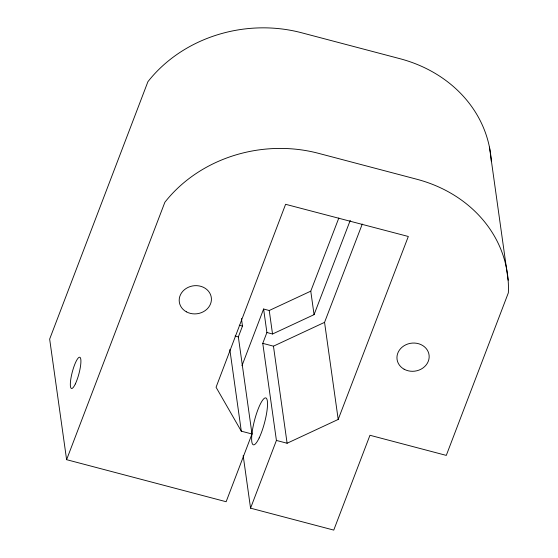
<?xml version="1.0" encoding="UTF-8"?>
<svg xmlns="http://www.w3.org/2000/svg" width="558" height="558" viewBox="0 0 558 558"><rect width="100%" height="100%" fill="white"/><g stroke="black" fill="none" stroke-linecap="round" stroke-linejoin="round"><path stroke-width="0.84" d="M241.419 318.52L242.479 326.074L238.343 336.913L251.993 433.991L226.136 501.726L66.604 459.673L164.854 202.289A135.217 117.919 -8 0 1 318.423 153.311L416.784 179.237A135.273 117.968 -8 0 1 508.345 292.831L446.288 455.398L369.961 435.275L333.761 530.1L250.563 508.171L243.176 455.635M241.963 365.727L263.606 309.02L269.235 310.506L310.764 291.157L338.839 217.99M250.563 508.171L276.419 440.436L262.769 343.351L266.905 332.512L263.606 309.02M266.905 332.512L272.534 333.998L314.063 314.649L350.25 220.347M276.419 440.436L287.105 443.247L338.197 419.442L324.554 322.357L362.275 224.044M338.197 419.442L408.316 236.48L285.598 204.298L216.065 387.252L241.3 431.181L251.993 433.991M262.769 343.351L273.455 346.169L324.554 322.357M239.256 325.223L242.479 326.074M235.058 336.042L238.343 336.913M489.45 147.138L508.136 280.2M310.764 291.157L314.063 314.649M269.235 310.506L272.534 333.998M273.455 346.169L287.105 443.247M229.833 349.559L241.3 431.181M66.604 459.673L49.655 339.104L147.905 81.712A135.217 117.919 -8 0 1 301.473 32.734L399.842 58.667A135.273 117.968 -8 0 1 491.312 161.304M186.358 311.817A16.154 14.089 -8 0 0 211.391 300.155A16.154 14.089 -8 0 0 188.165 287.349A16.154 14.089 -8 0 0 186.358 311.817M404.111 369.215A16.154 14.089 -8 0 0 429.144 357.552A16.154 14.089 -8 0 0 405.917 344.746A16.154 14.089 -8 0 0 404.111 369.215M259.17 437.939A24.231 5.141 -75.2 0 0 266.647 398.663A24.231 5.141 -75.2 0 0 252.927 427.4A24.231 5.141 -75.2 0 0 259.17 437.939M75.351 383.911A16.154 3.432 -75.2 0 0 80.331 357.727A16.154 3.432 -75.2 0 0 71.187 376.88A16.154 3.432 -75.2 0 0 75.351 383.911"/></g></svg>
